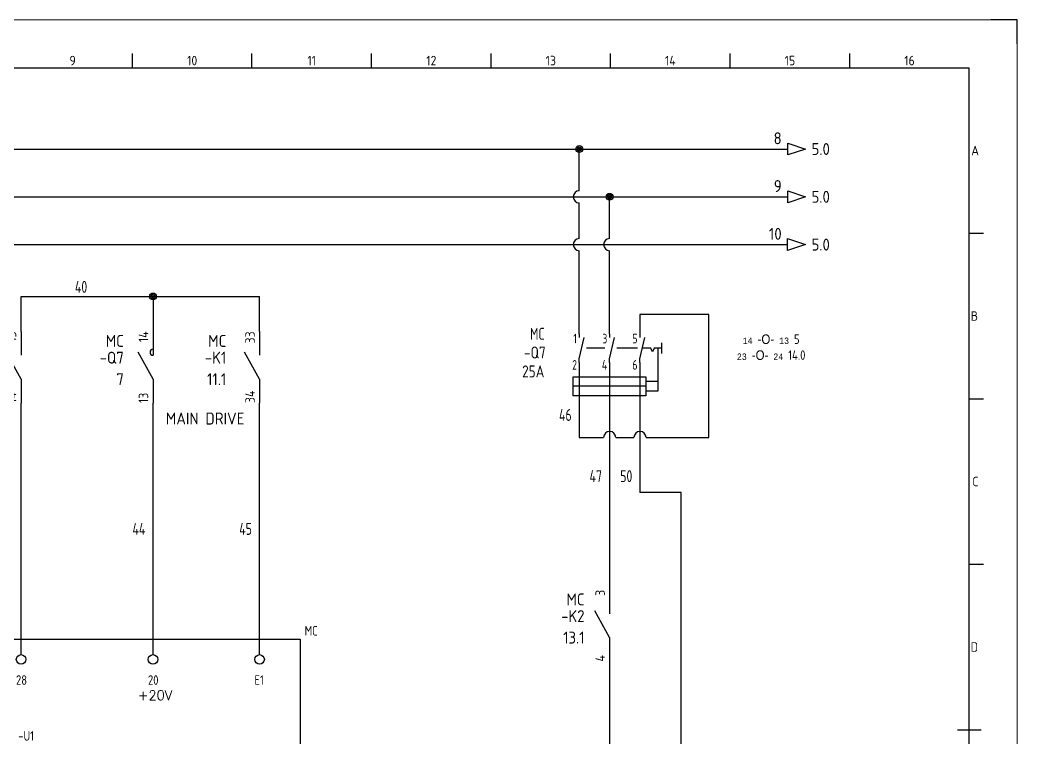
# Model space of a CAD drawing. Header units: millimetres. Extents: x 0 to 841, y 0 to 594.
# Drawn here: x 423.5 to 841, y 293.5 to 594 of the extents above; entities that cross this region are included whole.
import ezdxf
from ezdxf.enums import TextEntityAlignment as Align

# ---------------------------------------------------------------- set-up
doc = ezdxf.new("R2010")
doc.units = ezdxf.units.MM
doc.header["$LTSCALE"] = 12
doc.linetypes.add('DASHED', pattern=[0.75, 0.5, -0.25])
for name, color, linetype in [('AE_BOR', 1, 'Continuous'), ('DESCCHILD', 20, 'Continuous'), ('LINK', 9, 'DASHED'), ('LOC', 8, 'Continuous'), ('MISC', 7, 'Continuous'), ('RED_2.5mm^2', 1, 'Continuous'), ('RED_4.0mm^2', 1, 'Continuous'), ('SYMS', 7, 'Continuous'), ('TAGS', 150, 'Continuous'), ('TAN_4.0mm^2', 31, 'Continuous'), ('TERMS', 123, 'Continuous'), ('WIRENO', 72, 'Continuous'), ('WIREREF', 52, 'Continuous'), ('XREF', 7, 'Continuous'), ('XREFCHILD', 134, 'Continuous')]:
    doc.layers.add(name, color=color, linetype=linetype)
doc.styles.get("Standard").update_dxf_attribs({"font": 'txt.shx', "bigfont": 'gbcbig.shx'})
doc.styles.add('WD_IEC', font='isocp2.shx', dxfattribs={"width": 0.9, "height": 4, "bigfont": 'gbcbig.shx'})

# ---------------------------------------------------------------- blocks, each defined once
blk = doc.blocks.new('gb_a1')
for p in [(20, 574), (821, 20)]:
    blk.add_line(p, (821, 574))
at = {"layer": 'AE_BOR', "color": 1, "lineweight": 15}
for p, q in [((0, 594), (841, 594)), ((841, 594), (841, 0))]:
    blk.add_line(p, q, dxfattribs=at)
at = {"layer": 'AE_BOR', "lineweight": 30}
for p, q in [((841, 594), (830, 594)), ((841, 584), (841, 594))]:
    blk.add_line(p, q, dxfattribs=at)
at = {"layer": 'AE_BOR'}
for p, q in [((470.5625, 574), (470.5625, 580)), ((520.625, 574), (520.625, 580)), ((570.6875, 574), (570.6875, 580)), ((620.75, 574), (620.75, 580)), ((670.8125, 574), (670.8125, 580)), ((720.875, 574), (720.875, 580)), ((770.9375, 574), (770.9375, 580)), ((821, 504.75), (827, 504.75)), ((821, 435.5), (827, 435.5)), ((821, 366.25), (827, 366.25))]:
    blk.add_line(p, q, dxfattribs=at)
at = {"layer": 'AE_BOR', "color": 2, "lineweight": 30}
blk.add_line((816, 297), (826, 297), dxfattribs=at)
at = {"layer": 'AE_BOR', "style": 'WD_IEC'}
for s, p in [('9', (445.53125, 575)), ('10', (495.59375, 575)), ('11', (545.65625, 575)), ('12', (595.71875, 575)), ('13', (645.78125, 575)), ('14', (695.84375, 575)), ('15', (745.90625, 575)), ('16', (795.96875, 575))]:
    blk.add_text(s, height=4, dxfattribs=at).set_placement(p, align=Align.CENTER)
for s, p in [('A', (825.04762, 539.375)), ('B', (824.66667, 470.125)), ('C', (824.85714, 400.875)), ('D', (824.66667, 331.625))]:
    blk.add_text(s, height=4, dxfattribs=at).set_placement(p, align=Align.MIDDLE_RIGHT)
blk = doc.blocks.new('VDV1_19')
for p, q in [((8.94, 31.88), (5.94, 31.88)), ((6.44, 31.12), (8.44, 31.12)), ((6.94, 30.38), (7.94, 30.38))]:
    blk.add_line(p, q)
for centre in [(7.44, 36.12), (27.62, 36.12), (37.19, 36.12), (47.81, 36.12), (58.44, 36.12), (86.06, 36.12), (108.38, 36.12), (4.25, 25.5), (4.25, 15.94), (7.44, 4.25), (17, 4.25), (27.62, 4.25), (38.25, 4.25), (48.88, 4.25), (66.94, 4.25), (76.5, 4.25), (87.12, 4.25), (97.75, 4.25), (108.38, 4.25)]:
    blk.add_circle(centre, 1)
at = {"layer": 'SYMS'}
for p, q in [((0, 0), (0, 40.38)), ((0, 40.38), (116.88, 40.38)), ((116.88, 40.38), (116.88, 0)), ((7.44, 35.06), (7.44, 31.88)), ((116.88, 0), (0, 0))]:
    blk.add_line(p, q, dxfattribs=at)
at = {"style": 'WD_IEC', "flags": 1}
for tag, p, height in [('X4TERM04', (6.44, 36.12), 0.128), ('X2TERM04', (7.44, 37.12), 0.128), ('X2TERM01', (27.62, 37.12), 0.128), ('X2TERM02', (37.19, 37.12), 0.128), ('X2TERM03', (47.81, 37.12), 0.128), ('X2TERM05', (58.44, 37.12), 0.128), ('X2TERM06', (86.06, 37.12), 0.128), ('X2TERM07', (108.38, 37.12), 0.128), ('X1TERM07', (109.38, 36.12), 0.128), ('X4TERM08', (3.25, 25.5), 0.128), ('FAMILY', (50.54, 22.34), 0.01), ('CAT', (50.54, 22.34), 0.01), ('MFG', (50.54, 22.34), 0.01), ('ASSYCODE', (50.54, 22.34), 0.01), ('X4TERM09', (3.25, 15.94), 0.128), ('X4TERM10', (6.44, 4.25), 0.128), ('X1TERM19', (109.38, 4.25), 0.128), ('X8TERM10', (7.44, 3.25), 0.128), ('X8TERM11', (17, 3.25), 0.128), ('X8TERM12', (27.62, 3.25), 0.128), ('X8TERM13', (38.25, 3.25), 0.128), ('X8TERM14', (48.88, 3.25), 0.128), ('X8TERM15', (66.94, 3.25), 0.128), ('X8TERM16', (76.5, 3.25), 0.128), ('X8TERM17', (87.12, 3.25), 0.128), ('X8TERM18', (97.75, 3.25), 0.128), ('X8TERM19', (108.38, 3.25), 0.128)]:
    blk.add_attdef(tag, p, '', height=height, dxfattribs=at)
at = {"style": 'WD_IEC'}
for tag, p in [('TERM04', (8.67, 32.97)), ('TERM01', (26.56, 30.81)), ('TERM02', (36.12, 30.81)), ('TERM03', (46.75, 30.81)), ('TERM05', (57.38, 30.81)), ('TERM06', (85, 30.81)), ('TERM07', (107.31, 30.81)), ('TERM08', (7.44, 24.44)), ('DESC1', (121.12, 22.31)), ('DESC2', (121.12, 19.12)), ('TERM09', (7.44, 14.88)), ('INST', (121.12, 14.88)), ('LOC', (121.21, 12.08)), ('TERM10', (5.31, 7.44)), ('TERM11', (14.88, 7.44)), ('TERM12', (26.56, 7.44)), ('TERM13', (37.19, 7.44)), ('TERM14', (47.81, 7.44)), ('TERM15', (64.81, 7.44)), ('TERM16', (74.38, 7.44)), ('TERM17', (86.06, 7.44)), ('TERM18', (96.69, 7.44)), ('TERM19', (107.31, 7.44))]:
    blk.add_attdef(tag, p, '', height=2, dxfattribs=at)
blk.add_attdef('TAG1', text='', height=2, dxfattribs=at).set_placement((59.5, 19.12), align=Align.CENTER)
at = {"layer": 'SYMS'}
for s, p in [('+20V', (82.88, 27.62)), ('OGT1', (63.75, 10.62)), ('GND', (83.94, 10.62)), ('A01', (96.69, 10.62))]:
    blk.add_text(s, height=2, dxfattribs=at).set_placement(p)
blk = doc.blocks.new('VMS21P')
for p, q in [((0, 7.5), (0, 2.5)), ((0, -2.5), (-3.125, 3.125)), ((0, -2.5), (0, -7.5))]:
    blk.add_line(p, q)
blk.add_arc((0, 3.125), 0.625, 90, 270)
at = {"style": 'WD_IEC'}
for tag, p in [('INST', (-5.25, 7.75)), ('LOC', (-5.25, 4.25)), ('TAG2', (-5.25, 0.75)), ('XREF', (-5.25, -3.75)), ('DESC1', (-5.25, -7.6)), ('DESC2', (-5.25, -11.1)), ('DESC3', (-5.25, -14.6))]:
    blk.add_attdef(tag, text='', height=2.5, dxfattribs=at).set_placement(p, align=Align.RIGHT)
blk.add_attdef('TERM01', text='', height=2, rotation=90, dxfattribs=at).set_placement((-1, 7.5), align=Align.RIGHT)
at = {"style": 'WD_IEC', "flags": 1}
for tag, p, height in [('X2TERM01', (0, 7.5), 0.32), ('X4LINK', (-2, 0), 0.32), ('X1LINK', (-0.5, 0), 0.32), ('CONTACT', (4, -3.5), 1), ('FAMILY', (4, -5), 1), ('X8TERM02', (0, -7.5), 0.32)]:
    blk.add_attdef(tag, p, '', height=height, dxfattribs=at)
at = {"style": 'WD_IEC'}
blk.add_attdef('TERM02', (-1, -7.5), '', height=2, rotation=90, dxfattribs=at)
blk = doc.blocks.new('VCR21')
for p, q in [((0, 7.5), (0, 2.5)), ((0, -2.5), (-3.125, 3.125)), ((0, -2.5), (0, -7.5))]:
    blk.add_line(p, q)
at = {"style": 'WD_IEC'}
for tag, p in [('INST', (-5.25, 7.75)), ('LOC', (-5.25, 4.25)), ('TAG2', (-5.25, 0.75)), ('XREF', (-5.25, -3.75)), ('DESC1', (-5.25, -7.6)), ('DESC2', (-5.25, -11.1)), ('DESC3', (-5.25, -14.6))]:
    blk.add_attdef(tag, text='', height=2.5, dxfattribs=at).set_placement(p, align=Align.RIGHT)
blk.add_attdef('TERM01', text='', height=2, rotation=90, dxfattribs=at).set_placement((-1, 7.5), align=Align.RIGHT)
at = {"style": 'WD_IEC', "flags": 1}
for tag, p, height in [('X2TERM01', (0, 7.5), 0.32), ('X4LINK', (-2, 0), 0.32), ('X1LINK', (-0.5, 0), 0.32), ('CONTACT', (4, -3.5), 1), ('FAMILY', (4, -5), 1), ('X8TERM02', (0, -7.5), 0.32)]:
    blk.add_attdef(tag, p, '', height=height, dxfattribs=at)
at = {"style": 'WD_IEC'}
blk.add_attdef('TERM02', (-1, -7.5), '', height=2, rotation=90, dxfattribs=at)
blk = doc.blocks.new('HA1S1')
blk.add_lwpolyline([(0, 1.25), (3.75, 0), (0, -1.25)], close=True)
at = {"style": 'WD_IEC'}
for tag, height, flags, p in [('WIRENO', 2.5, 8, (-1.25, 1)), ('SIGCODE', 1, 1, (5, 1.8))]:
    blk.add_attdef(tag, text='', height=height, dxfattribs=dict(at, flags=flags)).set_placement(p, align=Align.RIGHT)
at = {"style": 'WD_IEC', "flags": 1}
blk.add_attdef('X4TERM01', (0, 0), '', height=0.32, dxfattribs=at)
at = {"style": 'WD_IEC'}
blk.add_attdef('XREF', text='', height=2.5, dxfattribs=at).set_placement((5, 0), align=Align.MIDDLE_LEFT)
blk.add_attdef('DESC1', text='', height=2.5, dxfattribs=at).set_placement((-1.25, -1), align=Align.TOP_RIGHT)
blk = doc.blocks.new('WD_WNH')
at = {"linetype": 'Continuous', "style": 'WD_IEC', "width": 0.8}
blk.add_attdef('WIRENO', text='', height=2.5, dxfattribs=at).set_placement((0, 0.75), align=Align.CENTER)
at = {"style": 'WD_IEC', "flags": 1}
for tag, p in [('W08USER', (0, 0.375)), ('W04USER', (0, 0.875)), ('W05USER', (0, 0.75)), ('W09USER', (0, 0.25)), ('W03USER', (0, 1)), ('W06USER', (0, 0.625)), ('W07USER', (0, 0.5)), ('W02USER', (0, 1.125)), ('W01USER', (0, 1.25)), ('W10USER', (0, 0.125))]:
    blk.add_attdef(tag, text='', height=0.08, dxfattribs=at).set_placement(p, align=Align.CENTER)
blk = doc.blocks.new('WD_WNV')
at = {"linetype": 'Continuous', "style": 'WD_IEC', "width": 0.8}
blk.add_attdef('WIRENO', text='', height=2.5, dxfattribs=at).set_placement((-1.6, 0), align=Align.MIDDLE_RIGHT)
at = {"style": 'WD_IEC', "flags": 1}
for tag, p in [('W08USER', (-1, 0.375)), ('W04USER', (-1, 0.875)), ('W05USER', (-1, 0.75)), ('W09USER', (-1, 0.25)), ('W03USER', (-1, 1)), ('W06USER', (-1, 0.625)), ('W07USER', (-1, 0.5)), ('W02USER', (-1, 1.125)), ('W01USER', (-1, 1.25)), ('W10USER', (-1, 0.125))]:
    blk.add_attdef(tag, text='', height=0.08, dxfattribs=at).set_placement(p, align=Align.CENTER)
blk = doc.blocks.new('HDV1_04QM1')
for p, q in [((0, 0), (0, -0.75)), ((0, -5.25), (1.04, -0.75)), ((6.35, 0), (6.35, -0.75)), ((6.35, -5.25), (7.39, -0.75)), ((12.7, 0), (12.7, -0.75)), ((12.7, -5.25), (13.74, -0.75)), ((0, -6), (0, -5.25)), ((6.35, -6), (6.35, -5.25)), ((12.7, -6), (12.7, -5.25))]:
    blk.add_line(p, q)
at = {"linetype": 'Continuous'}
blk.add_line((17.2, -1.88), (17.2, -4.12), dxfattribs=at)
at = {"linetype": 'DASHED'}
for p, q in [((14.95, -3), (13.26, -3)), ((15.33, -3.75), (14.95, -3)), ((15.7, -3), (15.33, -3.75)), ((17.2, -3), (15.7, -3))]:
    blk.add_line(p, q, dxfattribs=at)
at = {"layer": 'LINK'}
for p, q in [((5.35, -3), (1.5, -3)), ((12.2, -3), (7.85, -3))]:
    blk.add_line(p, q, dxfattribs=at)
at = {"layer": 'SYMS'}
for p, q in [((16.45, -2.97), (16.45, -11.97)), ((16.45, -9.97), (13.95, -9.97)), ((13.95, -10.97), (-1.3, -10.97)), ((16.45, -11.97), (13.95, -11.97))]:
    blk.add_line(p, q, dxfattribs=at)
blk.add_lwpolyline([(13.95, -8.97), (13.95, -12.97), (-1.3, -12.97), (-1.3, -8.97)], close=True, dxfattribs=at)
at = {"linetype": 'Continuous', "style": 'WD_IEC', "width": 0.8}
for tag, p in [('TERM01', (-0.5, 0)), ('TERM03', (5.85, 0)), ('TERM05', (12.2, 0)), ('TERM02', (-0.5, -5.5)), ('TERM04', (5.85, -5.5)), ('TERM06', (12.2, -5.5))]:
    blk.add_attdef(tag, text='', height=1, dxfattribs=at).set_placement(p, align=Align.TOP_RIGHT)
at = {"style": 'WD_IEC', "width": 0.8}
for tag, p in [('LOC', (14.2, -1)), ('INST', (15.45, -1))]:
    blk.add_attdef(tag, text='', height=1, rotation=270, dxfattribs=at).set_placement(p, align=Align.RIGHT)
at = {"style": 'WD_IEC', "flags": 1}
for tag, p, height in [('X2TERM01', (0, 0), 0.18), ('X2TERM03', (6.35, 0), 0.18), ('X2TERM05', (12.7, 0), 0.18), ('X8TERM02', (0, -6), 0.18), ('X8TERM04', (6.35, -6), 0.18), ('X8TERM06', (12.7, -6), 0.18), ('FAMILY', (15.64, -4.5), 0.16)]:
    blk.add_attdef(tag, p, '', height=height, rotation=270, dxfattribs=at)
at = {"style": 'WD_IEC', "width": 0.8}
blk.add_attdef('XREF', text='', height=1, rotation=270, dxfattribs=at).set_placement((11.2, -3), align=Align.TOP_CENTER)
at = {"color": 7, "style": 'WD_IEC'}
for tag, p in [('X8LINK', (-1, -3)), ('X2LINK', (17.45, -3))]:
    blk.add_attdef(tag, p, '', height=0.16, rotation=270, dxfattribs=at)
at = {"style": 'WD_IEC', "width": 0.9}
for tag, p in [('TAG1', (20.48, -4.84)), ('DESC1', (20.48, -6.19)), ('DESC2', (20.48, -7.69)), ('DESC3', (20.48, -9.19))]:
    blk.add_attdef(tag, text='', height=1, dxfattribs=at).set_placement(p, align=Align.CENTER)
at = {"style": 'WD_IEC', "flags": 1}
for tag, p, width in [('CONTACT', (15.3, -4.5), 0.9), ('ASSYCODE', (15.42, -5.8), 0.9), ('CAT', (15.79, -5.8), 0.8), ('MFG', (16.17, -5.8), 0.8)]:
    blk.add_attdef(tag, p, '', height=0.16, rotation=270, dxfattribs=dict(at, width=width))
at = {"style": 'WD_IEC', "width": 0.9}
blk.add_attdef('RATING1', text='', height=1, dxfattribs=at).set_placement((17.87, -10.11), align=Align.MIDDLE_LEFT)
blk = doc.blocks.new('wddot')
for radius in [0.72, 0.449, 0.223]:
    blk.add_circle((0, 0), radius)

msp = doc.modelspace()

# ---------------------------------------------------------------- linework, layer by layer
at = {"layer": 'RED_2.5mm^2'}
for p, q in [((423.94, 463.69), (423.94, 478.31)), ((423.94, 478.31), (523.81, 478.31)), ((479.19, 478.31), (479.19, 463.69)), ((523.81, 463.69), (523.81, 478.31)), ((423.94, 328.44), (423.94, 433.69)), ((479.19, 328.44), (479.19, 433.69)), ((523.81, 328.44), (523.81, 433.69))]:
    msp.add_line(p, q, dxfattribs=at)
at = {"layer": 'RED_4.0mm^2'}
for p, q in [((711.95, 470.8), (683.1, 470.8)), ((683.1, 470.8), (683.1, 462.68)), ((711.95, 419.31), (711.95, 470.8)), ((657.7, 450.68), (657.7, 419.31)), ((670.4, 450.68), (670.4, 355.56)), ((683.1, 450.68), (683.1, 396.22)), ((657.7, 419.31), (667.86, 419.31)), ((672.94, 419.31), (680.56, 419.31)), ((685.64, 419.31), (711.95, 419.31)), ((700.4, 396.22), (683.1, 396.22)), ((700.4, 249.57), (700.4, 396.22)), ((670.4, 325.56), (670.4, 249.57))]:
    msp.add_line(p, q, dxfattribs=at)
for centre in [(670.4, 419.31), (683.1, 419.31)]:
    msp.add_arc(centre, 2.54, 0, 180, dxfattribs=at)
at = {"layer": 'TAN_4.0mm^2'}
for p, q in [((71.93, 540), (744.95, 540)), ((657.7, 522.54), (657.7, 540)), ((71.93, 520), (744.95, 520)), ((670.4, 502.54), (670.4, 520)), ((657.7, 502.54), (657.7, 517.46)), ((71.92, 500), (744.94, 500)), ((657.7, 462.68), (657.7, 497.46)), ((670.4, 462.68), (670.4, 497.46))]:
    msp.add_line(p, q, dxfattribs=at)
for centre in [(657.7, 520), (657.7, 500), (670.4, 500)]:
    msp.add_arc(centre, 2.54, 90, 270, dxfattribs=at)

# ---------------------------------------------------------------- block references
msp.add_blockref('gb_a1', (0, 0))
at = {"layer": 'SYMS'}
ref = msp.add_blockref('HA1S1', (744.95, 540), dxfattribs=dict(at, xscale=2, yscale=2, zscale=2))
ref.add_attrib('WIRENO', '8', dxfattribs={"layer": 'WIREREF', "height": 5, "style": 'WD_IEC', "flags": 8}).set_placement((742.45, 542), align=Align.RIGHT)
ref.add_attrib('XREF', '5.0', dxfattribs={"layer": 'XREF', "height": 5, "style": 'WD_IEC'}).set_placement((754.95, 540), align=Align.MIDDLE_LEFT)
at = {"layer": 'SYMS', "xscale": 2, "yscale": 2, "zscale": 2}
for p in [(657.7, 540), (670.4, 520), (479.19, 478.31)]:
    msp.add_blockref('wddot', p, dxfattribs=at)
at = {"layer": 'SYMS'}
ref = msp.add_blockref('HA1S1', (744.95, 520), dxfattribs=dict(at, xscale=2, yscale=2, zscale=2))
ref.add_attrib('WIRENO', '9', dxfattribs={"layer": 'WIREREF', "height": 5, "style": 'WD_IEC', "flags": 8}).set_placement((742.45, 522), align=Align.RIGHT)
ref.add_attrib('XREF', '5.0', dxfattribs={"layer": 'XREF', "height": 5, "style": 'WD_IEC'}).set_placement((754.95, 520), align=Align.MIDDLE_LEFT)
ref = msp.add_blockref('HA1S1', (744.94, 500), dxfattribs=dict(at, xscale=2, yscale=2, zscale=2))
ref.add_attrib('WIRENO', '10', dxfattribs={"layer": 'WIREREF', "height": 5, "style": 'WD_IEC', "flags": 8}).set_placement((742.44, 502), align=Align.RIGHT)
ref.add_attrib('XREF', '5.0', dxfattribs={"layer": 'XREF', "height": 5, "style": 'WD_IEC'}).set_placement((754.94, 500), align=Align.MIDDLE_LEFT)
ref = msp.add_blockref('VCR21', (423.94, 448.69), dxfattribs=dict(at, xscale=2, yscale=2, zscale=2))
ref.add_attrib('TAG2', '-K1', dxfattribs={"layer": 'TAGS', "height": 5, "style": 'WD_IEC'}).set_placement((410.45, 449.76), align=Align.RIGHT)
ref.add_attrib('LOC', 'MC', dxfattribs={"layer": 'LOC', "height": 5, "style": 'WD_IEC'}).set_placement((410.45, 456.76), align=Align.RIGHT)
ref.add_attrib('DESC3', 'MAIN DRIVE', dxfattribs={"layer": 'DESCCHILD', "height": 5, "style": 'WD_IEC'}).set_placement((416.36, 424.75), align=Align.RIGHT)
ref.add_attrib('XREF', '11.1', dxfattribs={"layer": 'XREFCHILD', "height": 5, "style": 'WD_IEC'}).set_placement((410.45, 440.76), align=Align.RIGHT)
ref.add_attrib('TERM01', '13', dxfattribs={"layer": 'TERMS', "height": 4, "rotation": 90, "style": 'WD_IEC'}).set_placement((421.94, 463.69), align=Align.RIGHT)
ref.add_attrib('TERM02', '14', (421.94, 433.69), dxfattribs={"layer": 'TERMS', "height": 4, "rotation": 90, "style": 'WD_IEC'})
ref = msp.add_blockref('VMS21P', (479.19, 448.69), dxfattribs=dict(at, xscale=2, yscale=2, zscale=2))
ref.add_attrib('TAG2', '-Q7', dxfattribs={"layer": 'TAGS', "height": 5, "style": 'WD_IEC'}).set_placement((466.98, 450.19), align=Align.RIGHT)
ref.add_attrib('LOC', 'MC', dxfattribs={"layer": 'LOC', "height": 5, "style": 'WD_IEC'}).set_placement((466.98, 457.19), align=Align.RIGHT)
ref.add_attrib('XREF', '7', dxfattribs={"layer": 'XREFCHILD', "height": 5, "style": 'WD_IEC'}).set_placement((466.98, 441.19), align=Align.RIGHT)
ref.add_attrib('TERM01', '14', dxfattribs={"layer": 'TERMS', "height": 4, "rotation": 90, "style": 'WD_IEC'}).set_placement((477.19, 463.69), align=Align.RIGHT)
ref.add_attrib('TERM02', '13', (477.19, 433.69), dxfattribs={"layer": 'TERMS', "height": 4, "rotation": 90, "style": 'WD_IEC'})
ref = msp.add_blockref('VCR21', (523.81, 448.69), dxfattribs=dict(at, xscale=2, yscale=2, zscale=2))
ref.add_attrib('TAG2', '-K1', dxfattribs={"layer": 'TAGS', "height": 5, "style": 'WD_IEC'}).set_placement((509.89, 450.19), align=Align.RIGHT)
ref.add_attrib('LOC', 'MC', dxfattribs={"layer": 'LOC', "height": 5, "style": 'WD_IEC'}).set_placement((509.89, 457.19), align=Align.RIGHT)
ref.add_attrib('DESC3', 'MAIN DRIVE', dxfattribs={"layer": 'DESCCHILD', "height": 5, "style": 'WD_IEC'}).set_placement((517.45, 424.73), align=Align.RIGHT)
ref.add_attrib('XREF', '11.1', dxfattribs={"layer": 'XREFCHILD', "height": 5, "style": 'WD_IEC'}).set_placement((509.89, 441.19), align=Align.RIGHT)
ref.add_attrib('TERM01', '33', dxfattribs={"layer": 'TERMS', "height": 4, "rotation": 90, "style": 'WD_IEC'}).set_placement((521.81, 463.69), align=Align.RIGHT)
ref.add_attrib('TERM02', '34', (521.81, 433.69), dxfattribs={"layer": 'TERMS', "height": 4, "rotation": 90, "style": 'WD_IEC'})
ref = msp.add_blockref('HDV1_04QM1', (657.7, 462.68), dxfattribs=dict(at, xscale=2, yscale=2, zscale=2))
ref.add_attrib('TERM01', '1', dxfattribs={"layer": 'TERMS', "linetype": 'Continuous', "height": 4, "style": 'WD_IEC', "width": 0.85}).set_placement((656.7, 462.68), align=Align.TOP_RIGHT)
ref.add_attrib('TERM02', '2', dxfattribs={"layer": 'TERMS', "linetype": 'Continuous', "height": 4, "style": 'WD_IEC', "width": 0.8}).set_placement((656.7, 451.68), align=Align.TOP_RIGHT)
ref.add_attrib('TERM04', '4', dxfattribs={"layer": 'TERMS', "linetype": 'Continuous', "height": 4, "style": 'WD_IEC', "width": 0.85}).set_placement((669.4, 451.68), align=Align.TOP_RIGHT)
ref.add_attrib('TERM06', '6', dxfattribs={"layer": 'TERMS', "linetype": 'Continuous', "height": 4, "style": 'WD_IEC', "width": 0.85}).set_placement((682.1, 451.68), align=Align.TOP_RIGHT)
ref.add_attrib('RATING1', '25A', dxfattribs={"layer": 'MISC', "height": 5, "style": 'WD_IEC', "width": 0.9}).set_placement((633.74, 446.95), align=Align.MIDDLE_LEFT)
ref.add_attrib('TAG1', '-Q7', dxfattribs={"layer": 'TAGS', "height": 5, "style": 'WD_IEC', "width": 0.9}).set_placement((639.08, 452.35), align=Align.CENTER)
ref.add_attrib('TERM03', '3', dxfattribs={"layer": 'TERMS', "linetype": 'Continuous', "height": 4, "style": 'WD_IEC', "width": 0.8}).set_placement((669.4, 462.68), align=Align.TOP_RIGHT)
ref.add_attrib('TERM05', '5', dxfattribs={"layer": 'TERMS', "linetype": 'Continuous', "height": 4, "style": 'WD_IEC', "width": 0.85}).set_placement((682.1, 462.68), align=Align.TOP_RIGHT)
ref.add_attrib('LOC', 'MC', dxfattribs={"layer": 'LOC', "height": 5, "style": 'WD_IEC', "width": 0.8}).set_placement((643.15, 460.18), align=Align.RIGHT)
ref = msp.add_blockref('VCR21', (670.4, 340.56), dxfattribs=dict(at, xscale=2, yscale=2, zscale=2))
ref.add_attrib('TAG2', '-K2', dxfattribs={"layer": 'TAGS', "height": 5, "style": 'WD_IEC'}).set_placement((659.9, 342.06), align=Align.RIGHT)
ref.add_attrib('LOC', 'MC', dxfattribs={"layer": 'LOC', "height": 5, "style": 'WD_IEC'}).set_placement((659.9, 349.06), align=Align.RIGHT)
ref.add_attrib('XREF', '13.1', dxfattribs={"layer": 'XREFCHILD', "height": 5, "style": 'WD_IEC'}).set_placement((659.9, 333.06), align=Align.RIGHT)
ref.add_attrib('TERM01', '3', dxfattribs={"layer": 'TERMS', "height": 4, "rotation": 90, "style": 'WD_IEC'}).set_placement((668.4, 355.56), align=Align.RIGHT)
ref.add_attrib('TERM02', '4', (668.4, 325.56), dxfattribs={"layer": 'TERMS', "height": 4, "rotation": 90, "style": 'WD_IEC'})
ref = msp.add_blockref('VDV1_19', (307.06, 254.19), dxfattribs=dict(at, xscale=2, yscale=2, zscale=2))
ref.add_attrib('LOC', 'MC', (542.68, 336.42), dxfattribs={"layer": 'LOC', "height": 4, "style": 'WD_IEC', "width": 0.9})
ref.add_attrib('TERM19', '1I', (521.69, 269.06), dxfattribs={"layer": 'TERMS', "height": 4, "style": 'WD_IEC', "width": 0.9})
ref.add_attrib('TERM18', '62', (500.44, 269.06), dxfattribs={"layer": 'TERMS', "height": 4, "style": 'WD_IEC', "width": 0.9})
ref.add_attrib('TERM17', 'T', (479.19, 269.06), dxfattribs={"layer": 'TERMS', "height": 4, "style": 'WD_IEC', "width": 0.9})
ref.add_attrib('TERM16', 'K12', (455.81, 269.06), dxfattribs={"layer": 'TERMS', "height": 4, "style": 'WD_IEC', "width": 0.9})
ref.add_attrib('TERM15', 'K14', (436.69, 269.06), dxfattribs={"layer": 'TERMS', "height": 4, "style": 'WD_IEC', "width": 0.9})
ref.add_attrib('TERM14', 'W', (402.69, 269.06), dxfattribs={"layer": 'TERMS', "height": 4, "style": 'WD_IEC', "width": 0.9})
ref.add_attrib('TERM13', 'V', (381.44, 269.06), dxfattribs={"layer": 'TERMS', "height": 4, "style": 'WD_IEC', "width": 0.9})
ref.add_attrib('TERM12', 'U', (360.19, 269.06), dxfattribs={"layer": 'TERMS', "height": 4, "style": 'WD_IEC', "width": 0.9})
ref.add_attrib('TERM11', 'BR2', (336.81, 269.06), dxfattribs={"layer": 'TERMS', "height": 4, "style": 'WD_IEC', "width": 0.9})
ref.add_attrib('TERM10', 'BR1', (317.69, 269.06), dxfattribs={"layer": 'TERMS', "height": 4, "style": 'WD_IEC', "width": 0.9})
ref.add_attrib('TERM09', 'T2', (321.94, 283.94), dxfattribs={"layer": 'TERMS', "height": 4, "style": 'WD_IEC', "width": 0.9})
ref.add_attrib('TERM08', 'T1', (321.94, 303.06), dxfattribs={"layer": 'TERMS', "height": 4, "style": 'WD_IEC', "width": 0.9})
ref.add_attrib('TERM07', 'E1', (521.69, 315.81), dxfattribs={"layer": 'TERMS', "height": 4, "style": 'WD_IEC', "width": 0.9})
ref.add_attrib('TERM06', '20', (477.06, 315.81), dxfattribs={"layer": 'TERMS', "height": 4, "style": 'WD_IEC', "width": 0.9})
ref.add_attrib('TERM05', '28', (421.81, 315.81), dxfattribs={"layer": 'TERMS', "height": 4, "style": 'WD_IEC', "width": 0.9})
ref.add_attrib('TERM03', 'L3', (400.56, 315.81), dxfattribs={"layer": 'TERMS', "height": 4, "style": 'WD_IEC', "width": 0.9})
ref.add_attrib('TERM02', 'L2', (379.31, 315.81), dxfattribs={"layer": 'TERMS', "height": 4, "style": 'WD_IEC', "width": 0.9})
ref.add_attrib('TERM01', 'L1', (360.19, 315.81), dxfattribs={"layer": 'TERMS', "height": 4, "style": 'WD_IEC', "width": 0.9})
ref.add_attrib('TERM04', 'GND', (324.4, 320.13), dxfattribs={"layer": 'TERMS', "height": 4, "style": 'WD_IEC', "width": 0.9})
ref.add_attrib('TAG1', '-U1', dxfattribs={"layer": 'TAGS', "height": 4, "style": 'WD_IEC', "width": 0.9}).set_placement((426.06, 292.44), align=Align.CENTER)
at = {"layer": 'WIRENO'}
ref = msp.add_blockref('WD_WNH', (449.06, 478.31), dxfattribs=dict(at, xscale=2, yscale=2, zscale=2))
ref.add_attrib('WIRENO', '40', dxfattribs={"linetype": 'Continuous', "height": 5, "style": 'WD_IEC', "width": 0.8}).set_placement((449.06, 479.81), align=Align.CENTER)
ref = msp.add_blockref('WD_WNV', (657.7, 428.72), dxfattribs=dict(at, xscale=2, yscale=2, zscale=2))
ref.add_attrib('WIRENO', '46', dxfattribs={"linetype": 'Continuous', "height": 5, "style": 'WD_IEC', "width": 0.8}).set_placement((654.5, 428.72), align=Align.MIDDLE_RIGHT)
ref = msp.add_blockref('WD_WNV', (670.4, 403.12), dxfattribs=dict(at, xscale=2, yscale=2, zscale=2))
ref.add_attrib('WIRENO', '47', dxfattribs={"linetype": 'Continuous', "height": 5, "style": 'WD_IEC', "width": 0.8}).set_placement((667.2, 403.12), align=Align.MIDDLE_RIGHT)
ref = msp.add_blockref('WD_WNV', (683.1, 403.12), dxfattribs=dict(at, xscale=2, yscale=2, zscale=2))
ref.add_attrib('WIRENO', '50', dxfattribs={"linetype": 'Continuous', "height": 5, "style": 'WD_IEC', "width": 0.8}).set_placement((679.9, 403.12), align=Align.MIDDLE_RIGHT)
ref = msp.add_blockref('WD_WNV', (479.19, 381.06), dxfattribs=dict(at, xscale=2, yscale=2, zscale=2))
ref.add_attrib('WIRENO', '44', dxfattribs={"linetype": 'Continuous', "height": 5, "style": 'WD_IEC', "width": 0.8}).set_placement((475.99, 381.06), align=Align.MIDDLE_RIGHT)
ref = msp.add_blockref('WD_WNV', (523.81, 381.06), dxfattribs=dict(at, xscale=2, yscale=2, zscale=2))
ref.add_attrib('WIRENO', '45', dxfattribs={"linetype": 'Continuous', "height": 5, "style": 'WD_IEC', "width": 0.8}).set_placement((520.61, 381.06), align=Align.MIDDLE_RIGHT)

# ---------------------------------------------------------------- texts
at = {"layer": 'XREF', "insert": (738.02, 462.43), "char_height": 4, "attachment_point": 2, "style": 'WD_IEC'}
msp.add_mtext('{\\Fmonotxt|c0;\\H0.67x;14 \\Facaderef|c0;\\H1.493x;-O-} {\\Fmonotxt|c0;\\H0.67x;13} 5\\P{\\Fmonotxt|c0;\\H0.67x;23 \\Facaderef|c0;\\H1.493x;-O-} {\\Fmonotxt|c0;\\H0.67x;24} 14.0', dxfattribs=at)

doc.saveas('drawing.dxf')
